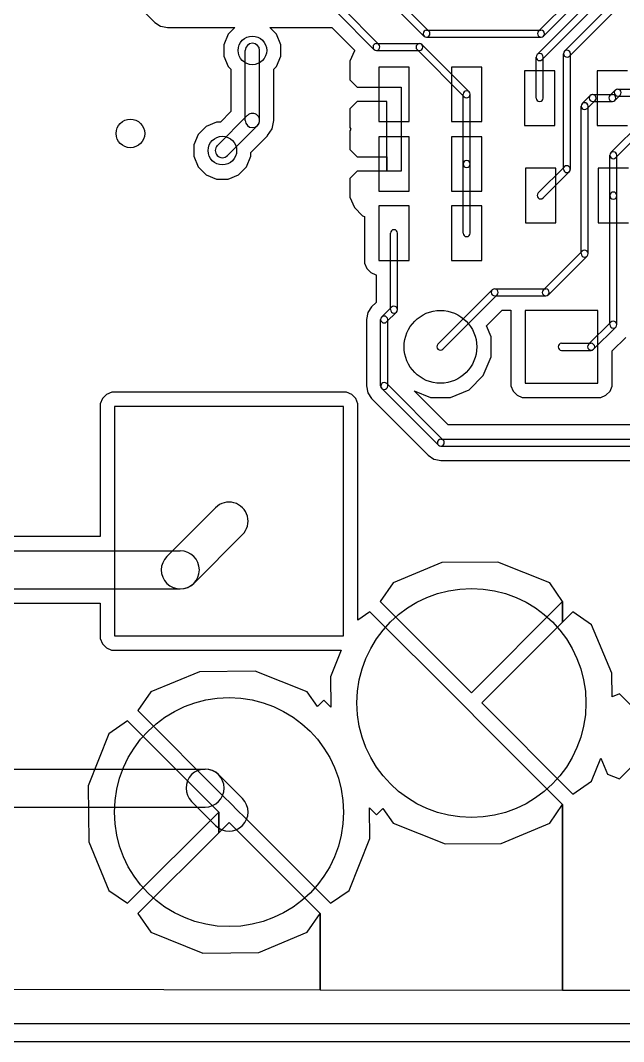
# Model space of a CAD drawing. Extents: x 32880 to 68030, y 27285 to 49782.
# Drawn here: x 51728 to 56704, y 27285 to 35708 of the extents above; entities that cross this region are included whole.
import ezdxf

# ---------------------------------------------------------------- set-up
doc = ezdxf.new("R2010")
doc.units = 0
doc.layers.add('BLACK', color=1, linetype='CONTINUOUS')

msp = doc.modelspace()

# ---------------------------------------------------------------- linework, layer by layer
at = {"layer": 'BLACK'}
for p, q in [((52703, 35826), (52837, 35692)), ((52703, 35826), (52837, 35692)), ((54379, 35817), (54686, 35510)), ((55098, 35621), (54895, 35824)), ((56421, 35856), (55992, 35427)), ((56264, 35881), (56003, 35620)), ((56462, 35815), (56033, 35386)), ((56305, 35840), (56044, 35579)), ((56578, 35816), (56217, 35455)), ((54338, 35776), (54645, 35469)), ((55057, 35580), (54854, 35783)), ((56619, 35775), (56258, 35414)), ((52837, 35692), (52884, 35661)), ((52837, 35692), (52884, 35661)), ((52884, 35661), (52885, 35660)), ((52884, 35661), (52885, 35660)), ((52885, 35660), (52941, 35649)), ((52885, 35660), (52941, 35649)), ((52941, 35649), (53498, 35649)), ((52941, 35649), (53498, 35649)), ((53498, 35649), (53443, 35594)), ((53498, 35649), (53443, 35594)), ((53841, 35594), (53786, 35649)), ((53786, 35649), (54298, 35649)), ((53841, 35594), (53786, 35649)), ((53786, 35649), (54298, 35649)), ((54298, 35649), (54485, 35462)), ((54298, 35649), (54485, 35462)), ((53443, 35594), (53407, 35508)), ((53443, 35594), (53407, 35508)), ((53877, 35508), (53841, 35594)), ((53877, 35508), (53841, 35594)), ((55079, 35628), (56023, 35628)), ((55079, 35570), (56023, 35570)), ((53407, 35508), (53407, 35414)), ((53407, 35508), (53407, 35414)), ((53877, 35414), (53877, 35508)), ((53877, 35414), (53877, 35508)), ((54666, 35518), (55020, 35518)), ((55000, 35468), (55389, 35079)), ((55041, 35509), (55430, 35120)), ((53407, 35414), (53443, 35328)), ((53407, 35414), (53443, 35328)), ((53583, 34883), (53583, 35461)), ((53701, 34883), (53701, 35461)), ((53841, 35328), (53877, 35414)), ((53841, 35328), (53877, 35414)), ((54483, 35459), (54447, 35372)), ((54483, 35459), (54447, 35372)), ((54485, 35462), (54483, 35459)), ((54485, 35462), (54483, 35459)), ((54666, 35460), (55020, 35460)), ((55983, 35068), (55983, 35406)), ((56041, 35068), (56041, 35406)), ((56208, 34482), (56208, 35434)), ((56266, 34482), (56266, 35434)), ((53443, 35328), (53465, 35306)), ((53443, 35328), (53465, 35306)), ((53465, 35306), (53465, 34957)), ((53465, 35306), (53465, 34957)), ((53819, 35306), (53841, 35328)), ((53819, 35306), (53841, 35328)), ((53819, 34883), (53819, 35306)), ((53819, 34883), (53819, 35306)), ((54447, 35372), (54447, 35277)), ((54447, 35372), (54447, 35277)), ((54935, 35324), (54685, 35324)), ((54685, 35324), (54685, 34874)), ((54935, 34874), (54935, 35324)), ((55535, 35324), (55285, 35324)), ((55285, 35324), (55285, 34874)), ((55535, 34874), (55535, 35324)), ((54447, 35277), (54446, 35218)), ((54447, 35277), (54446, 35218)), ((54446, 35218), (54505, 35159)), ((54446, 35218), (54505, 35159)), ((56137, 35293), (55887, 35293)), ((55887, 35293), (55887, 34843)), ((56137, 34843), (56137, 35293)), ((56737, 35293), (56487, 35293)), ((56487, 35293), (56487, 34843)), ((54505, 35159), (54710, 35159)), ((54505, 35159), (54710, 35159)), ((54710, 35159), (54750, 35159)), ((54710, 35159), (54750, 35159)), ((54750, 35159), (54870, 35159)), ((54750, 35159), (54870, 35159)), ((54870, 35159), (54870, 35039)), ((54870, 35159), (54870, 35039)), ((56635, 35133), (56592, 35090)), ((56657, 35142), (57221, 35142)), ((55381, 34525), (55381, 35099)), ((55439, 34525), (55439, 35099)), ((56429, 35089), (56362, 35022)), ((56470, 35048), (56403, 34981)), ((56450, 35097), (56612, 35097)), ((56676, 35092), (56633, 35049)), ((56657, 35084), (57221, 35084)), ((54505, 35039), (54446, 34980)), ((54505, 35039), (54446, 34980)), ((54446, 34980), (54447, 34921)), ((54446, 34980), (54447, 34921)), ((54750, 35039), (54505, 35039)), ((54750, 35039), (54505, 35039)), ((54750, 34929), (54750, 35039)), ((54750, 34929), (54750, 35039)), ((54870, 35039), (54870, 34999)), ((54870, 35039), (54870, 34999)), ((54870, 34999), (54870, 34929)), ((54870, 34999), (54870, 34929)), ((56354, 33785), (56354, 35001)), ((56412, 33785), (56412, 35001)), ((56450, 35039), (56612, 35039)), ((53600, 34924), (53353, 34677)), ((53465, 34957), (53378, 34870)), ((53465, 34957), (53378, 34870)), ((53806, 34815), (53818, 34882)), ((53806, 34815), (53818, 34882)), ((53818, 34882), (53819, 34883)), ((53818, 34882), (53819, 34883)), ((54447, 34921), (54447, 34826)), ((54447, 34921), (54447, 34826)), ((54685, 34874), (54935, 34874)), ((54750, 34694), (54750, 34929)), ((54750, 34694), (54750, 34929)), ((54870, 34929), (54870, 34694)), ((54870, 34929), (54870, 34694)), ((55285, 34874), (55535, 34874)), ((53261, 34834), (53195, 34768)), ((53261, 34834), (53195, 34768)), ((53347, 34870), (53261, 34834)), ((53347, 34870), (53261, 34834)), ((53378, 34870), (53347, 34870)), ((53378, 34870), (53347, 34870)), ((53683, 34841), (53436, 34594)), ((53767, 34758), (53806, 34815)), ((53767, 34758), (53806, 34815)), ((54447, 34826), (54453, 34812)), ((54447, 34826), (54453, 34812)), ((54453, 34812), (54447, 34797)), ((54453, 34812), (54447, 34797)), ((54447, 34797), (54447, 34702)), ((54447, 34797), (54447, 34702)), ((55887, 34843), (56137, 34843)), ((56487, 34843), (56737, 34843)), ((56855, 34873), (56600, 34618)), ((56896, 34832), (56641, 34577)), ((53195, 34768), (53159, 34682)), ((53195, 34768), (53159, 34682)), ((53629, 34620), (53767, 34757)), ((53629, 34620), (53767, 34757)), ((53767, 34757), (53767, 34758)), ((53767, 34757), (53767, 34758)), ((54935, 34749), (54685, 34749)), ((54685, 34749), (54685, 34299)), ((54935, 34299), (54935, 34749)), ((55535, 34749), (55285, 34749)), ((55285, 34749), (55285, 34299)), ((55535, 34299), (55535, 34749)), ((53159, 34682), (53159, 34588)), ((53159, 34682), (53159, 34588)), ((54447, 34702), (54446, 34643)), ((54447, 34702), (54446, 34643)), ((54446, 34643), (54505, 34584)), ((54446, 34643), (54505, 34584)), ((54750, 34584), (54750, 34694)), ((54750, 34584), (54750, 34694)), ((54870, 34694), (54870, 34624)), ((54870, 34694), (54870, 34624)), ((54870, 34624), (54870, 34584)), ((54870, 34624), (54870, 34584)), ((53159, 34588), (53195, 34502)), ((53159, 34588), (53195, 34502)), ((53593, 34502), (53629, 34588)), ((53593, 34502), (53629, 34588)), ((53629, 34588), (53629, 34620)), ((53629, 34588), (53629, 34620)), ((54505, 34584), (54750, 34584)), ((54505, 34584), (54750, 34584)), ((54750, 34464), (54750, 34584)), ((54750, 34584), (54750, 34464)), ((54750, 34464), (54750, 34584)), ((54750, 34584), (54750, 34464)), ((54870, 34584), (54870, 34464)), ((54870, 34584), (54870, 34464)), ((56591, 34264), (56591, 34596)), ((56649, 34264), (56649, 34596)), ((53195, 34502), (53261, 34436)), ((53195, 34502), (53261, 34436)), ((53527, 34436), (53593, 34502)), ((53527, 34436), (53593, 34502)), ((54505, 34464), (54446, 34405)), ((54505, 34464), (54446, 34405)), ((54710, 34464), (54505, 34464)), ((54710, 34464), (54505, 34464)), ((54750, 34464), (54710, 34464)), ((54750, 34464), (54710, 34464)), ((54870, 34464), (54750, 34464)), ((54870, 34464), (54750, 34464)), ((55381, 33954), (55381, 34524)), ((55439, 33954), (55439, 34524)), ((56145, 34489), (55895, 34489)), ((55895, 34489), (55895, 34039)), ((56216, 34502), (55999, 34285)), ((56257, 34461), (56040, 34244)), ((56145, 34039), (56145, 34489)), ((56745, 34489), (56495, 34489)), ((56495, 34489), (56495, 34039)), ((53261, 34436), (53347, 34400)), ((53261, 34436), (53347, 34400)), ((53347, 34400), (53441, 34400)), ((53347, 34400), (53441, 34400)), ((53441, 34400), (53527, 34436)), ((53441, 34400), (53527, 34436)), ((54446, 34405), (54447, 34346)), ((54446, 34405), (54447, 34346)), ((54447, 34346), (54447, 34251)), ((54447, 34346), (54447, 34251)), ((54685, 34299), (54935, 34299)), ((55285, 34299), (55535, 34299)), ((54447, 34251), (54483, 34164)), ((54447, 34251), (54483, 34164)), ((56591, 33200), (56591, 34264)), ((56649, 33200), (56649, 34264)), ((54483, 34164), (54550, 34097)), ((54483, 34164), (54550, 34097)), ((54935, 34178), (54685, 34178)), ((54685, 34178), (54685, 33728)), ((54935, 33728), (54935, 34178)), ((55535, 34178), (55285, 34178)), ((55285, 34178), (55285, 33728)), ((55535, 33728), (55535, 34178)), ((54550, 34097), (54567, 34091)), ((54550, 34097), (54567, 34091)), ((54567, 34091), (54567, 33705)), ((54567, 34091), (54567, 33705)), ((55895, 34039), (56145, 34039)), ((56495, 34039), (56745, 34039)), ((54781, 33323), (54781, 33953)), ((54839, 33323), (54839, 33953)), ((56362, 33805), (56043, 33486)), ((54567, 33705), (54585, 33662)), ((54567, 33705), (54585, 33662)), ((54685, 33728), (54935, 33728)), ((55285, 33728), (55535, 33728)), ((56403, 33764), (56084, 33445)), ((54585, 33662), (54618, 33628)), ((54585, 33662), (54618, 33628)), ((54618, 33628), (54661, 33610)), ((54618, 33628), (54661, 33610)), ((54661, 33610), (54663, 33610)), ((54661, 33610), (54663, 33610)), ((54663, 33610), (54663, 33383)), ((54663, 33610), (54663, 33383)), ((55621, 33486), (55172, 33037)), ((55662, 33445), (55213, 32996)), ((55642, 33494), (56062, 33494)), ((54663, 33383), (54625, 33345)), ((54663, 33383), (54625, 33345)), ((55642, 33436), (56062, 33436)), ((54593, 33298), (54582, 33241)), ((54593, 33298), (54582, 33241)), ((54625, 33345), (54593, 33298)), ((54625, 33345), (54593, 33298)), ((54789, 33343), (54708, 33262)), ((54830, 33302), (54749, 33221)), ((55573, 33189), (55703, 33318)), ((55573, 33189), (55703, 33318)), ((55703, 33318), (55775, 33318)), ((55703, 33318), (55775, 33318)), ((55775, 33318), (55775, 33293)), ((55775, 33318), (55775, 33293)), ((55775, 33293), (55775, 32693)), ((55775, 33293), (55775, 32693)), ((56493, 33316), (55893, 33316)), ((55893, 33316), (55893, 32716)), ((56493, 32716), (56493, 33316)), ((54582, 33241), (54582, 32693)), ((54582, 33241), (54582, 32693)), ((54700, 32693), (54700, 33241)), ((54758, 32693), (54758, 33241)), ((55611, 33099), (55573, 33189)), ((55611, 33099), (55573, 33189)), ((56599, 33220), (56416, 33037)), ((56640, 33179), (56457, 32996)), ((55611, 32933), (55611, 33099)), ((55611, 32933), (55611, 33099)), ((56193, 33045), (56437, 33045)), ((56611, 32982), (56723, 33094)), ((56611, 32982), (56723, 33094)), ((56193, 32987), (56437, 32987)), ((56611, 32739), (56611, 32982)), ((56611, 32739), (56611, 32982)), ((55547, 32779), (55611, 32933)), ((55547, 32779), (55611, 32933)), ((55430, 32662), (55547, 32779)), ((55430, 32662), (55547, 32779)), ((54582, 32693), (54593, 32636)), ((54582, 32693), (54593, 32636)), ((54750, 32713), (55217, 32246)), ((55775, 32693), (55793, 32650)), ((55775, 32693), (55793, 32650)), ((55893, 32716), (56493, 32716)), ((56593, 32649), (56611, 32692)), ((56593, 32649), (56611, 32692)), ((56611, 32692), (56611, 32739)), ((56611, 32692), (56611, 32739)), ((52438, 32623), (52404, 32590)), ((52438, 32623), (52404, 32590)), ((52481, 32641), (52438, 32623)), ((52481, 32641), (52438, 32623)), ((54371, 32641), (52481, 32641)), ((54371, 32641), (52481, 32641)), ((54418, 32641), (54371, 32641)), ((54418, 32641), (54371, 32641)), ((54461, 32623), (54418, 32641)), ((54461, 32623), (54418, 32641)), ((54494, 32589), (54461, 32623)), ((54494, 32589), (54461, 32623)), ((54593, 32636), (54625, 32589)), ((54593, 32636), (54625, 32589)), ((54709, 32672), (55176, 32205)), ((55258, 32372), (54976, 32654)), ((54976, 32654), (55110, 32598)), ((55258, 32372), (54976, 32654)), ((54976, 32654), (55110, 32598)), ((55276, 32598), (55430, 32662)), ((55276, 32598), (55430, 32662)), ((55793, 32650), (55826, 32616)), ((55793, 32650), (55826, 32616)), ((55826, 32616), (55869, 32598)), ((55826, 32616), (55869, 32598)), ((56516, 32598), (56559, 32616)), ((56516, 32598), (56559, 32616)), ((56559, 32616), (56593, 32649)), ((56559, 32616), (56593, 32649)), ((52404, 32590), (52386, 32547)), ((52404, 32590), (52386, 32547)), ((52386, 32547), (52386, 32500)), ((52386, 32547), (52386, 32500)), ((54394, 32523), (52504, 32523)), ((52504, 32523), (52504, 30633)), ((54394, 30633), (54394, 32523)), ((54512, 32546), (54494, 32589)), ((54512, 32546), (54494, 32589)), ((54512, 30762), (54512, 32546)), ((54512, 30762), (54512, 32546)), ((54625, 32589), (55092, 32122)), ((54625, 32589), (55092, 32122)), ((55110, 32598), (55276, 32598)), ((55110, 32598), (55276, 32598)), ((55869, 32598), (55916, 32598)), ((55869, 32598), (55916, 32598)), ((55916, 32598), (56516, 32598)), ((55916, 32598), (56516, 32598)), ((52386, 32500), (52386, 31451)), ((52386, 32500), (52386, 31451)), ((57540, 32372), (55258, 32372)), ((57540, 32372), (55258, 32372)), ((55197, 32254), (57539, 32254)), ((55197, 32196), (57539, 32196)), ((55092, 32122), (55093, 32121)), ((55092, 32122), (55093, 32121)), ((55093, 32121), (55140, 32090)), ((55093, 32121), (55140, 32090)), ((55140, 32090), (55141, 32089)), ((55140, 32090), (55141, 32089)), ((55141, 32089), (55196, 32079)), ((55141, 32089), (55196, 32079)), ((55196, 32079), (55197, 32078)), ((55196, 32079), (55197, 32078)), ((55197, 32078), (57479, 32078)), ((55197, 32078), (57479, 32078)), ((52936, 31287), (53338, 31689)), ((52386, 31451), (51575, 31451)), ((52386, 31451), (51575, 31451)), ((53158, 31065), (53560, 31467)), ((50941, 31333), (53047, 31333)), ((55204, 31236), (54803, 31069)), ((55204, 31236), (54803, 31069)), ((55666, 31241), (55204, 31236)), ((55666, 31241), (55204, 31236)), ((56095, 31069), (55666, 31241)), ((56095, 31069), (55666, 31241)), ((50941, 31019), (53047, 31019)), ((54803, 31069), (54697, 30915)), ((54803, 31069), (54697, 30915)), ((56201, 30915), (56095, 31069)), ((56201, 30915), (56095, 31069)), ((54697, 30915), (55449, 30163)), ((54697, 30915), (55449, 30163)), ((55449, 30163), (56201, 30915)), ((55449, 30163), (56201, 30915)), ((56201, 30745), (56201, 30915)), ((56201, 30915), (56201, 30745)), ((56201, 30745), (56201, 30915)), ((56201, 30915), (56201, 30745)), ((51494, 30901), (52386, 30901)), ((51494, 30901), (52386, 30901)), ((52386, 30901), (52386, 30610)), ((52386, 30901), (52386, 30610)), ((54612, 30830), (54512, 30762)), ((54612, 30830), (54512, 30762)), ((55336, 30106), (54612, 30830)), ((55336, 30106), (54612, 30830)), ((56286, 30830), (56201, 30745)), ((56286, 30830), (56201, 30745)), ((56440, 30724), (56286, 30830)), ((56440, 30724), (56286, 30830)), ((56201, 30745), (55534, 30078)), ((56201, 30745), (55534, 30078)), ((56607, 30323), (56440, 30724)), ((56607, 30323), (56440, 30724)), ((52386, 30610), (52404, 30567)), ((52386, 30610), (52404, 30567)), ((52504, 30633), (54394, 30633)), ((52404, 30567), (52437, 30533)), ((52404, 30567), (52437, 30533)), ((52437, 30533), (52480, 30515)), ((52437, 30533), (52480, 30515)), ((52480, 30515), (52527, 30515)), ((52480, 30515), (52527, 30515)), ((52527, 30515), (54374, 30515)), ((52527, 30515), (54374, 30515)), ((54374, 30515), (54286, 30295)), ((54374, 30515), (54286, 30295)), ((53204, 30336), (52803, 30169)), ((53204, 30336), (52803, 30169)), ((53666, 30341), (53204, 30336)), ((53666, 30341), (53204, 30336)), ((54095, 30169), (53666, 30341)), ((54095, 30169), (53666, 30341)), ((54286, 30295), (54288, 30044)), ((54286, 30295), (54288, 30044)), ((56609, 30130), (56607, 30323)), ((56609, 30130), (56607, 30323)), ((52803, 30169), (52697, 30015)), ((52803, 30169), (52697, 30015)), ((54178, 30049), (54095, 30169)), ((54178, 30049), (54095, 30169)), ((54231, 30101), (54178, 30049)), ((54231, 30101), (54178, 30049)), ((54288, 30044), (54231, 30101)), ((54288, 30044), (54231, 30101)), ((55364, 30078), (55336, 30106)), ((55364, 30078), (55336, 30106)), ((55449, 29993), (55364, 30078)), ((55449, 29993), (55364, 30078)), ((55534, 30078), (56286, 29326)), ((55534, 30078), (56286, 29326)), ((56671, 30154), (56609, 30130)), ((56671, 30154), (56609, 30130)), ((57022, 29803), (56671, 30154)), ((57022, 29803), (56671, 30154)), ((52697, 30015), (53421, 29291)), ((52697, 30015), (53421, 29291)), ((55477, 29965), (55449, 29993)), ((55477, 29965), (55449, 29993)), ((52612, 29930), (52458, 29824)), ((52612, 29930), (52458, 29824)), ((53364, 29178), (52612, 29930)), ((53364, 29178), (52612, 29930)), ((56201, 29241), (55477, 29965)), ((56201, 29241), (55477, 29965)), ((52458, 29824), (52286, 29395)), ((52458, 29824), (52286, 29395)), ((56671, 29452), (57022, 29803)), ((56671, 29452), (57022, 29803)), ((56440, 29432), (56516, 29624)), ((56440, 29432), (56516, 29624)), ((56516, 29624), (56573, 29490)), ((56516, 29624), (56573, 29490)), ((50941, 29533), (53251, 29533)), ((53362, 29487), (53560, 29289)), ((56573, 29490), (56671, 29452)), ((56573, 29490), (56671, 29452)), ((56286, 29326), (56440, 29432)), ((56286, 29326), (56440, 29432)), ((52286, 29395), (52291, 28933)), ((52286, 29395), (52291, 28933)), ((53140, 29265), (53338, 29067)), ((53421, 29291), (53449, 29263)), ((53421, 29291), (53449, 29263)), ((53449, 29263), (53534, 29178)), ((53449, 29263), (53534, 29178)), ((56095, 29087), (56201, 29241)), ((56095, 29087), (56201, 29241)), ((56201, 27707), (56201, 29241)), ((56201, 29241), (56201, 27707)), ((56201, 27707), (56201, 29241)), ((56201, 29241), (56201, 27707)), ((50941, 29219), (53251, 29219)), ((52612, 28426), (53364, 29178)), ((52612, 28426), (53364, 29178)), ((53364, 29008), (53364, 29178)), ((53364, 29178), (53364, 29008)), ((53364, 29008), (53364, 29178)), ((53364, 29178), (53364, 29008)), ((53534, 29178), (53562, 29150)), ((53534, 29178), (53562, 29150)), ((53562, 29150), (54286, 28426)), ((53562, 29150), (54286, 28426)), ((54612, 28961), (54609, 29213)), ((54609, 29213), (54667, 29155)), ((54612, 28961), (54609, 29213)), ((54609, 29213), (54667, 29155)), ((54667, 29155), (54719, 29208)), ((54667, 29155), (54719, 29208)), ((54719, 29208), (54803, 29087)), ((54719, 29208), (54803, 29087)), ((53449, 29093), (53364, 29008)), ((53449, 29093), (53364, 29008)), ((54201, 28341), (53449, 29093)), ((54201, 28341), (53449, 29093)), ((54803, 29087), (55232, 28915)), ((54803, 29087), (55232, 28915)), ((55694, 28920), (56095, 29087)), ((55694, 28920), (56095, 29087)), ((53364, 29008), (52697, 28341)), ((53364, 29008), (52697, 28341)), ((52291, 28933), (52458, 28532)), ((52291, 28933), (52458, 28532)), ((54440, 28532), (54612, 28961)), ((54440, 28532), (54612, 28961)), ((55232, 28915), (55694, 28920)), ((55232, 28915), (55694, 28920)), ((52458, 28532), (52612, 28426)), ((52458, 28532), (52612, 28426)), ((54286, 28426), (54440, 28532)), ((54286, 28426), (54440, 28532)), ((52697, 28341), (52803, 28187)), ((52697, 28341), (52803, 28187)), ((54095, 28187), (54201, 28341)), ((54095, 28187), (54201, 28341)), ((54201, 27710), (54201, 28341)), ((54201, 28341), (54201, 27710)), ((54201, 27710), (54201, 28341)), ((54201, 28341), (54201, 27710)), ((52803, 28187), (53232, 28015)), ((52803, 28187), (53232, 28015)), ((53694, 28020), (54095, 28187)), ((53694, 28020), (54095, 28187)), ((53232, 28015), (53694, 28020)), ((53232, 28015), (53694, 28020)), ((54201, 27710), (51620, 27714)), ((54201, 27710), (51620, 27714)), ((56201, 27707), (54201, 27710)), ((56201, 27707), (54201, 27710)), ((58054, 27705), (56201, 27707)), ((58054, 27705), (56201, 27707)), ((34455, 27435), (66455, 27435)), ((34455, 27285), (66455, 27285))]:
    msp.add_line(p, q, dxfattribs=at)
for centre, radius in [((53642, 35461), 118), ((52635, 34776), 118), ((53394, 34635), 118), ((55193, 33016), 300), ((55449, 30078), 945), ((53449, 29178), 945)]:
    msp.add_circle(centre, radius, dxfattribs=at)
for centre, radius, start, end in [((55079, 35599), 29, 90, 270), ((55078, 35600), 29, 225, 405), ((56024, 35600), 29, 135, 315), ((56023, 35599), 29, 270, 450), ((53642, 35461), 59, 360, 540), ((54666, 35489), 29, 90, 270), ((54665, 35490), 29, 225, 405), ((55021, 35488), 29, 45, 225), ((55020, 35489), 29, 270, 450), ((56237, 35434), 29, 360, 540), ((56012, 35406), 29, 360, 540), ((56012, 35406), 29, 135, 315), ((56238, 35435), 29, 135, 315), ((55410, 35099), 29, 360, 540), ((56657, 35113), 29, 90, 270), ((56656, 35113), 29, -45, 135), ((55409, 35100), 29, 225, 405), ((56012, 35068), 29, 180, 360), ((56450, 35068), 29, 90, 270), ((56449, 35068), 29, -45, 135), ((56612, 35069), 29, 135, 315), ((56612, 35068), 29, 270, 450), ((56383, 35001), 29, 360, 540), ((56383, 35002), 29, 135, 315), ((53642, 34883), 59, 180, 360), ((53642, 34883), 59, -45, 135), ((53394, 34635), 59, 135, 315), ((56620, 34596), 29, 360, 540), ((55410, 34524), 29, 360, 540), ((56620, 34597), 29, 135, 315), ((55410, 34525), 29, 180, 360), ((56237, 34482), 29, 180, 360), ((56236, 34481), 29, -45, 135), ((56020, 34265), 29, 135, 315), ((56620, 34264), 29, 360, 540), ((56620, 34264), 29, 180, 360), ((54810, 33953), 29, 360, 540), ((55410, 33954), 29, 180, 360), ((56383, 33785), 29, 180, 360), ((56383, 33785), 29, -45, 135), ((55642, 33465), 29, 90, 270), ((55641, 33465), 29, -45, 135), ((56063, 33465), 29, 135, 315), ((56062, 33465), 29, 270, 450), ((54810, 33323), 29, 180, 360), ((54809, 33322), 29, -45, 135), ((54729, 33241), 29, 360, 540), ((54729, 33242), 29, 135, 315), ((56620, 33200), 29, 180, 360), ((56619, 33199), 29, -45, 135), ((55193, 33017), 29, 135, 315), ((56193, 33016), 29, 90, 270), ((56437, 33017), 29, 135, 315), ((56437, 33016), 29, 270, 450), ((54729, 32693), 29, 180, 360), ((54730, 32692), 29, 45, 225), ((55197, 32225), 29, 90, 270), ((55196, 32226), 29, 225, 405), ((53449, 31578), 157, 315, 495), ((53047, 31176), 157, 135, 315), ((53047, 31176), 157, 270, 450), ((53251, 29376), 157, 45, 225), ((53251, 29376), 157, 270, 450), ((53449, 29178), 157, 225, 405)]:
    msp.add_arc(centre, radius, start, end, dxfattribs=at)

doc.saveas('drawing.dxf')
